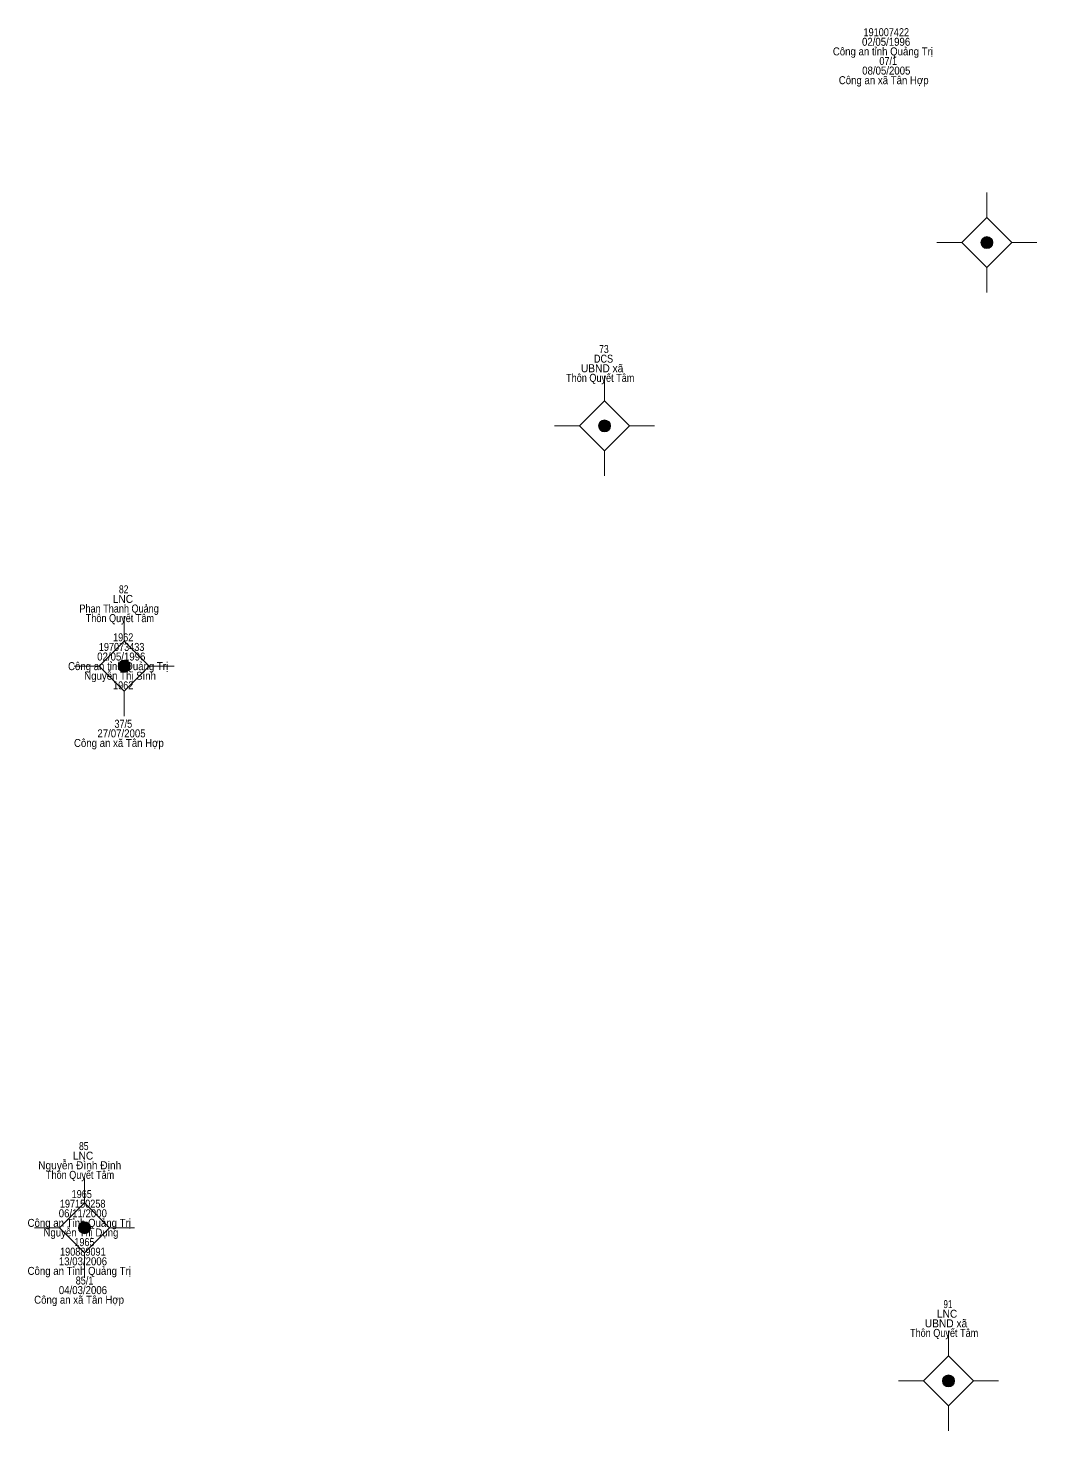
# Model space of a CAD drawing. Header units: metres. Extents: x 548452 to 551009, y 1840956 to 1844548.
# Drawn here: x 550693.4 to 550743.8, y 1841666.1 to 1841736.2 of the extents above; entities that cross this region are included whole.
import ezdxf
from ezdxf.enums import TextEntityAlignment as Align

# ---------------------------------------------------------------- set-up
doc = ezdxf.new("R2010")
doc.units = ezdxf.units.M
doc.header["$LTSCALE"] = 0.16
doc.layers.add('11', color=7, linetype='Continuous', lineweight=13)
doc.layers.add('15', color=7, linetype='Continuous')

msp = doc.modelspace()

# ---------------------------------------------------------------- hatches: boundary and pattern name
at = {"layer": '11'}
for points in [[(550741.5995, 1841725.45, 1), (550740.9995, 1841725.45, 1)], [(550722.4895, 1841716.29, 1), (550721.8895, 1841716.29, 1)], [(550698.4795, 1841704.28, 1), (550697.8795, 1841704.28, 1)], [(550696.4895, 1841676.21, 1), (550695.8895, 1841676.21, 1)], [(550739.6795, 1841668.55, 1), (550739.0795, 1841668.55, 1)]]:
    msp.add_hatch(color=256, dxfattribs=at).paths.add_polyline_path(points)

# ---------------------------------------------------------------- linework, layer by layer
for p, q in [((550741.3, 1841727.95), (550741.3, 1841726.7)), ((550740.05, 1841725.45), (550738.8, 1841725.45)), ((550743.8, 1841725.45), (550742.55, 1841725.45)), ((550741.3, 1841724.2), (550741.3, 1841722.95)), ((550722.19, 1841718.79), (550722.19, 1841717.54)), ((550720.94, 1841716.29), (550719.69, 1841716.29)), ((550724.69, 1841716.29), (550723.44, 1841716.29)), ((550722.19, 1841715.04), (550722.19, 1841713.79)), ((550698.18, 1841706.78), (550698.18, 1841705.53)), ((550696.93, 1841704.28), (550695.68, 1841704.28)), ((550700.68, 1841704.28), (550699.43, 1841704.28)), ((550698.18, 1841703.03), (550698.18, 1841701.78)), ((550696.19, 1841678.71), (550696.19, 1841677.46)), ((550694.94, 1841676.21), (550693.69, 1841676.21)), ((550698.69, 1841676.21), (550697.44, 1841676.21)), ((550696.19, 1841674.96), (550696.19, 1841673.71)), ((550739.38, 1841671.05), (550739.38, 1841669.8)), ((550738.13, 1841668.55), (550736.88, 1841668.55)), ((550741.88, 1841668.55), (550740.63, 1841668.55)), ((550739.38, 1841667.3), (550739.38, 1841666.05))]:
    msp.add_line(p, q, dxfattribs=at)
for points in [[(550741.3, 1841726.7), (550740.05, 1841725.45), (550741.3, 1841724.2), (550742.55, 1841725.45)], [(550722.19, 1841717.54), (550720.94, 1841716.29), (550722.19, 1841715.04), (550723.44, 1841716.29)], [(550698.18, 1841705.53), (550696.93, 1841704.28), (550698.18, 1841703.03), (550699.43, 1841704.28)], [(550696.19, 1841677.46), (550694.94, 1841676.21), (550696.19, 1841674.96), (550697.44, 1841676.21)], [(550739.38, 1841669.8), (550738.13, 1841668.55), (550739.38, 1841667.3), (550740.63, 1841668.55)]]:
    msp.add_lwpolyline(points, close=True, dxfattribs=at)
for centre in [(550741.2995, 1841725.45), (550722.1895, 1841716.29), (550698.1795, 1841704.28), (550696.1895, 1841676.21), (550739.3795, 1841668.55)]:
    msp.add_circle(centre, 0.3, dxfattribs=at)

# ---------------------------------------------------------------- texts
at = {"layer": '15'}
for s, width, p in [('02/05/1996', 0.9, (550736.26, 1841735.29)), ('191007422', 0.85, (550736.27, 1841735.77)), ('Công an tỉnh Quảng Trị', 0.9, (550736.1, 1841734.81)), ('08/05/2005', 0.9, (550736.27, 1841733.85)), ('07/1', 0.85, (550736.365, 1841734.33)), ('Công an xã Tân Hợp', 0.9, (550736.14, 1841733.37)), ('73', 0.8, (550722.155, 1841719.93)), ('DCS', 0.85, (550722.135, 1841719.45)), ('Thôn Quyết Tâm', 0.85, (550721.97, 1841718.49)), ('UBND xã', 0.95, (550722.065, 1841718.97)), ('82', 0.8, (550698.15, 1841707.92)), ('LNC', 0.95, (550698.11, 1841707.44)), ('Phan Thanh Quảng', 0.85, (550697.92, 1841706.96)), ('Thôn Quyết Tâm', 0.85, (550697.96, 1841706.48)), ('1962', 0.85, (550698.125, 1841705.52)), ('02/05/1996', 0.9, (550698.03, 1841704.56)), ('197073433', 0.85, (550698.045, 1841705.04)), ('Công an tỉnh Quảng Trị', 0.9, (550697.87, 1841704.08)), ('Nguyễn Thị Sính', 0.9, (550697.97, 1841703.6)), ('1962', 0.85, (550698.125, 1841703.12)), ('37/5', 0.85, (550698.13, 1841701.2)), ('Công an xã Tân Hợp', 0.9, (550697.91, 1841700.24)), ('27/07/2005', 0.9, (550698.04, 1841700.72)), ('85', 0.8, (550696.155, 1841680.09)), ('Nguyễn Đình Định', 0.95, (550695.95, 1841679.13)), ('LNC', 0.95, (550696.12, 1841679.61)), ('Thôn Quyết Tâm', 0.85, (550695.97, 1841678.65)), (' 197150258', 0.85, (550696.035, 1841677.21)), ('1965 ', 0.85, (550696.115, 1841677.69)), (' 06/11/2000', 0.9, (550696.04, 1841676.73)), (' Công an Tỉnh Quảng Trị', 0.9, (550695.86, 1841676.25)), (' Nguyễn Thị Dụng', 0.9, (550695.945, 1841675.77)), (' 1965', 0.85, (550696.125, 1841675.29)), (' 13/03/2006', 0.9, (550696.045, 1841674.33)), (' 190889091', 0.85, (550696.045, 1841674.81)), (' Công an Tỉnh Quảng Trị', 0.9, (550695.86, 1841673.85)), (' 04/03/2006', 0.9, (550696.045, 1841672.89)), (' 85/1', 0.85, (550696.13, 1841673.37)), ('Công an xã Tân Hợp', 0.9, (550695.92, 1841672.41)), ('91', 0.75, (550739.35, 1841672.19)), ('LNC', 0.95, (550739.31, 1841671.71)), ('Thôn Quyết Tâm', 0.85, (550739.16, 1841670.75)), ('UBND xã', 0.95, (550739.255, 1841671.23))]:
    msp.add_text(s, height=0.4, dxfattribs=dict(at, width=width)).set_placement(p, align=Align.CENTER)

doc.saveas('drawing.dxf')
